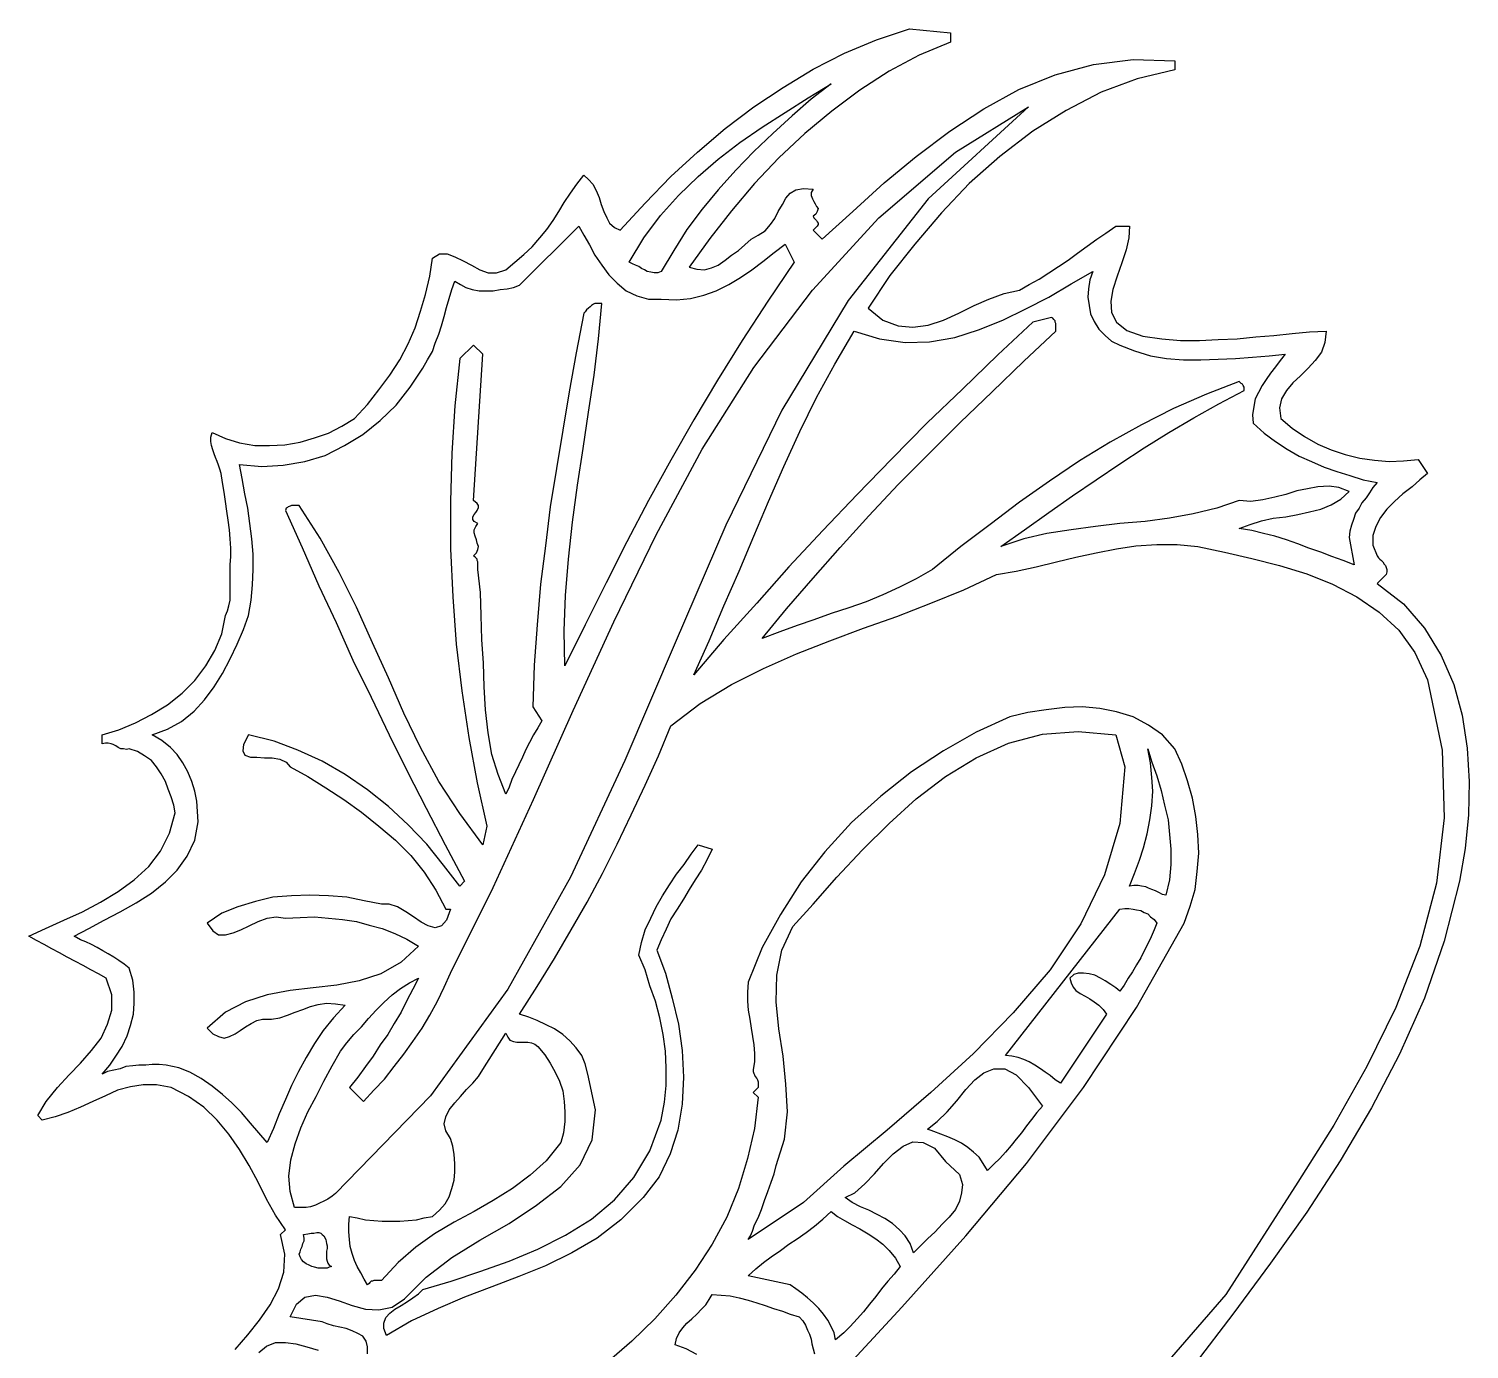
# Model space of a CAD drawing. Extents: x 0.05 to 6.72, y 0.03 to 8.06.
# Drawn here: x 1.296 to 3.362, y 6.124 to 8.019 of the extents above; entities that cross this region are included whole.
import ezdxf

# ---------------------------------------------------------------- set-up
doc = ezdxf.new("R2010")
doc.units = 0
doc.layers.add('1', color=7, linetype='Continuous')

msp = doc.modelspace()

# ---------------------------------------------------------------- linework, layer by layer
for points in [[(1.592, 6.124), (1.61, 6.145), (1.627, 6.166), (1.642, 6.188), (1.654, 6.211), (1.662, 6.235), (1.663, 6.261), (1.657, 6.289), (1.664, 6.296), (1.65, 6.317), (1.637, 6.34), (1.625, 6.364), (1.612, 6.388), (1.598, 6.411), (1.583, 6.433), (1.566, 6.453), (1.547, 6.472), (1.525, 6.487), (1.5, 6.5), (1.479, 6.504), (1.46, 6.504), (1.442, 6.501), (1.423, 6.496), (1.406, 6.488), (1.388, 6.48), (1.37, 6.472), (1.352, 6.464), (1.334, 6.458), (1.315, 6.453), (1.309, 6.46), (1.321, 6.48), (1.337, 6.5), (1.354, 6.518), (1.37, 6.535), (1.386, 6.553), (1.4, 6.571), (1.409, 6.591), (1.415, 6.611), (1.415, 6.633), (1.407, 6.657), (1.396, 6.663), (1.385, 6.669), (1.374, 6.675), (1.363, 6.681), (1.351, 6.687), (1.34, 6.693), (1.329, 6.699), (1.318, 6.705), (1.307, 6.711), (1.296, 6.717), (1.32, 6.728), (1.346, 6.74), (1.373, 6.752), (1.399, 6.766), (1.424, 6.781), (1.447, 6.798), (1.468, 6.817), (1.485, 6.839), (1.498, 6.865), (1.506, 6.894), (1.504, 6.905), (1.5, 6.917), (1.496, 6.928), (1.492, 6.939), (1.486, 6.95), (1.479, 6.96), (1.472, 6.969), (1.462, 6.976), (1.452, 6.982), (1.44, 6.986), (1.436, 6.985), (1.432, 6.986), (1.428, 6.986), (1.424, 6.988), (1.421, 6.99), (1.417, 6.992), (1.414, 6.993), (1.41, 6.994), (1.406, 6.994), (1.401, 6.993), (1.401, 7.006), (1.425, 7.013), (1.449, 7.023), (1.472, 7.035), (1.495, 7.049), (1.516, 7.066), (1.534, 7.084), (1.55, 7.105), (1.563, 7.127), (1.573, 7.151), (1.578, 7.177), (1.581, 7.184), (1.583, 7.191), (1.585, 7.199), (1.585, 7.207), (1.585, 7.215), (1.585, 7.223), (1.585, 7.231), (1.585, 7.238), (1.585, 7.244), (1.585, 7.25), (1.586, 7.262), (1.586, 7.274), (1.585, 7.287), (1.584, 7.3), (1.582, 7.314), (1.58, 7.327), (1.578, 7.341), (1.576, 7.354), (1.574, 7.368), (1.572, 7.381), (1.57, 7.387), (1.568, 7.393), (1.566, 7.398), (1.564, 7.404), (1.562, 7.409), (1.56, 7.415), (1.558, 7.421), (1.557, 7.427), (1.557, 7.433), (1.559, 7.44), (1.578, 7.431), (1.598, 7.425), (1.62, 7.421), (1.641, 7.421), (1.663, 7.422), (1.685, 7.426), (1.706, 7.432), (1.726, 7.439), (1.745, 7.449), (1.763, 7.46), (1.782, 7.48), (1.798, 7.501), (1.814, 7.522), (1.828, 7.544), (1.84, 7.567), (1.85, 7.59), (1.858, 7.614), (1.865, 7.638), (1.871, 7.664), (1.875, 7.69), (1.885, 7.696), (1.896, 7.696), (1.907, 7.692), (1.919, 7.686), (1.931, 7.68), (1.943, 7.673), (1.955, 7.669), (1.967, 7.669), (1.98, 7.673), (1.993, 7.684), (2.006, 7.695), (2.018, 7.706), (2.029, 7.719), (2.039, 7.731), (2.048, 7.744), (2.056, 7.757), (2.064, 7.77), (2.073, 7.783), (2.082, 7.796), (2.092, 7.809), (2.099, 7.803), (2.105, 7.796), (2.11, 7.787), (2.114, 7.777), (2.117, 7.767), (2.121, 7.757), (2.125, 7.748), (2.129, 7.74), (2.136, 7.734), (2.144, 7.73), (2.18, 7.769), (2.217, 7.807), (2.255, 7.842), (2.295, 7.876), (2.336, 7.907), (2.378, 7.935), (2.421, 7.961), (2.466, 7.984), (2.512, 8.003), (2.559, 8.019), (2.618, 8.013), (2.618, 8), (2.573, 7.981), (2.53, 7.958), (2.488, 7.931), (2.448, 7.901), (2.409, 7.869), (2.372, 7.834), (2.337, 7.797), (2.304, 7.758), (2.273, 7.718), (2.243, 7.677), (2.254, 7.674), (2.265, 7.673), (2.275, 7.676), (2.285, 7.68), (2.295, 7.687), (2.304, 7.694), (2.314, 7.701), (2.323, 7.709), (2.332, 7.717), (2.342, 7.723), (2.352, 7.729), (2.36, 7.738), (2.366, 7.747), (2.371, 7.757), (2.377, 7.767), (2.382, 7.776), (2.388, 7.783), (2.396, 7.788), (2.407, 7.79), (2.421, 7.789), (2.418, 7.784), (2.418, 7.78), (2.42, 7.775), (2.422, 7.771), (2.424, 7.768), (2.426, 7.764), (2.428, 7.761), (2.427, 7.757), (2.425, 7.753), (2.421, 7.75), (2.422, 7.748), (2.423, 7.747), (2.425, 7.745), (2.426, 7.744), (2.427, 7.742), (2.428, 7.74), (2.428, 7.738), (2.427, 7.736), (2.421, 7.73), (2.434, 7.717), (2.478, 7.757), (2.523, 7.798), (2.569, 7.836), (2.617, 7.872), (2.666, 7.904), (2.716, 7.932), (2.768, 7.953), (2.823, 7.968), (2.88, 7.975), (2.94, 7.973), (2.94, 7.96), (2.886, 7.947), (2.834, 7.928), (2.784, 7.902), (2.736, 7.872), (2.689, 7.836), (2.645, 7.797), (2.605, 7.755), (2.567, 7.71), (2.531, 7.665), (2.5, 7.618), (2.521, 7.601), (2.543, 7.593), (2.564, 7.591), (2.586, 7.594), (2.608, 7.601), (2.63, 7.611), (2.652, 7.622), (2.673, 7.631), (2.695, 7.639), (2.717, 7.644), (2.731, 7.652), (2.745, 7.66), (2.759, 7.669), (2.773, 7.678), (2.787, 7.687), (2.8, 7.697), (2.814, 7.707), (2.828, 7.717), (2.841, 7.726), (2.855, 7.736), (2.875, 7.736), (2.874, 7.719), (2.87, 7.702), (2.864, 7.683), (2.857, 7.664), (2.851, 7.645), (2.848, 7.628), (2.849, 7.612), (2.856, 7.598), (2.871, 7.586), (2.894, 7.578), (2.921, 7.574), (2.948, 7.572), (2.975, 7.572), (3.002, 7.573), (3.029, 7.574), (3.056, 7.577), (3.082, 7.579), (3.108, 7.582), (3.133, 7.584), (3.157, 7.585), (3.155, 7.569), (3.15, 7.555), (3.141, 7.543), (3.131, 7.532), (3.12, 7.521), (3.109, 7.511), (3.1, 7.5), (3.093, 7.488), (3.09, 7.475), (3.092, 7.46), (3.108, 7.446), (3.126, 7.434), (3.145, 7.423), (3.164, 7.415), (3.184, 7.408), (3.205, 7.403), (3.226, 7.4), (3.247, 7.398), (3.268, 7.399), (3.289, 7.401), (3.302, 7.381), (3.291, 7.372), (3.28, 7.362), (3.267, 7.352), (3.255, 7.341), (3.244, 7.33), (3.235, 7.318), (3.228, 7.305), (3.224, 7.292), (3.224, 7.278), (3.23, 7.263), (3.232, 7.26), (3.234, 7.258), (3.236, 7.256), (3.238, 7.254), (3.24, 7.251), (3.242, 7.249), (3.243, 7.246), (3.244, 7.243), (3.244, 7.24), (3.243, 7.236), (3.23, 7.223), (3.268, 7.194), (3.298, 7.159), (3.322, 7.12), (3.34, 7.078), (3.352, 7.034), (3.359, 6.987), (3.362, 6.939), (3.361, 6.891), (3.356, 6.843), (3.348, 6.796), (3.326, 6.71), (3.298, 6.628), (3.262, 6.548), (3.222, 6.471), (3.177, 6.395), (3.129, 6.321), (3.077, 6.248), (3.023, 6.175), (2.969, 6.104)], [(2.276, 6.842), (2.269, 6.827), (2.261, 6.812), (2.252, 6.798), (2.243, 6.784), (2.235, 6.77), (2.226, 6.756), (2.217, 6.742), (2.21, 6.727), (2.203, 6.712), (2.197, 6.697), (2.209, 6.664), (2.219, 6.628), (2.228, 6.591), (2.233, 6.553), (2.235, 6.515), (2.233, 6.476), (2.227, 6.439), (2.216, 6.405), (2.2, 6.372), (2.177, 6.342), (2.145, 6.31), (2.111, 6.284), (2.075, 6.263), (2.037, 6.244), (1.999, 6.229), (1.96, 6.214), (1.921, 6.199), (1.883, 6.183), (1.845, 6.165), (1.809, 6.144), (1.805, 6.154), (1.805, 6.162), (1.808, 6.17), (1.814, 6.176), (1.821, 6.182), (1.83, 6.187), (1.839, 6.193), (1.847, 6.198), (1.855, 6.204), (1.861, 6.21), (1.902, 6.222), (1.943, 6.236), (1.985, 6.251), (2.026, 6.268), (2.066, 6.288), (2.103, 6.311), (2.136, 6.339), (2.164, 6.371), (2.187, 6.409), (2.203, 6.453), (2.208, 6.479), (2.21, 6.503), (2.21, 6.528), (2.209, 6.552), (2.206, 6.576), (2.201, 6.6), (2.195, 6.624), (2.187, 6.646), (2.18, 6.669), (2.171, 6.69), (2.175, 6.708), (2.18, 6.726), (2.188, 6.743), (2.196, 6.759), (2.205, 6.775), (2.215, 6.791), (2.225, 6.806), (2.236, 6.82), (2.246, 6.835), (2.256, 6.848), (2.276, 6.842)]]:
    msp.add_lwpolyline(points)
at = {"layer": '1'}
for points in [[(2.447, 7.94), (2.418, 7.918), (2.391, 7.894), (2.363, 7.869), (2.336, 7.843), (2.31, 7.816), (2.285, 7.788), (2.262, 7.76), (2.24, 7.731), (2.221, 7.701), (2.203, 7.671), (2.198, 7.669), (2.193, 7.669), (2.188, 7.67), (2.183, 7.671), (2.179, 7.673), (2.175, 7.675), (2.171, 7.678), (2.166, 7.68), (2.162, 7.682), (2.157, 7.684), (2.178, 7.719), (2.202, 7.751), (2.228, 7.78), (2.256, 7.807), (2.285, 7.832), (2.316, 7.856), (2.348, 7.878), (2.381, 7.899), (2.414, 7.92), (2.447, 7.94)], [(1.736, 6.348), (1.731, 6.344), (1.725, 6.34), (1.719, 6.337), (1.713, 6.334), (1.707, 6.331), (1.7, 6.329), (1.694, 6.328), (1.688, 6.328), (1.682, 6.328), (1.677, 6.328), (1.671, 6.351), (1.669, 6.373), (1.672, 6.396), (1.678, 6.419), (1.686, 6.442), (1.696, 6.465), (1.708, 6.487), (1.719, 6.509), (1.731, 6.531), (1.743, 6.552), (1.752, 6.564), (1.762, 6.576), (1.773, 6.587), (1.783, 6.599), (1.794, 6.611), (1.805, 6.622), (1.817, 6.633), (1.829, 6.642), (1.842, 6.65), (1.855, 6.657), (1.847, 6.641), (1.838, 6.625), (1.83, 6.608), (1.82, 6.592), (1.811, 6.576), (1.8, 6.561), (1.79, 6.545), (1.779, 6.53), (1.768, 6.515), (1.756, 6.5), (1.776, 6.48), (1.791, 6.496), (1.806, 6.512), (1.82, 6.53), (1.834, 6.548), (1.847, 6.566), (1.86, 6.585), (1.871, 6.604), (1.882, 6.624), (1.892, 6.644), (1.901, 6.664), (1.962, 6.787), (2.02, 6.913), (2.077, 7.041), (2.135, 7.168), (2.196, 7.293), (2.262, 7.416), (2.336, 7.533), (2.42, 7.644), (2.515, 7.748), (2.625, 7.842), (2.73, 7.907), (2.586, 7.775), (2.471, 7.629), (2.376, 7.472), (2.296, 7.307), (2.223, 7.138), (2.151, 6.969), (2.073, 6.802), (1.983, 6.641), (1.872, 6.488), (1.736, 6.348)], [(2.203, 7.631), (2.225, 7.63), (2.245, 7.632), (2.264, 7.637), (2.282, 7.643), (2.3, 7.652), (2.317, 7.662), (2.333, 7.673), (2.349, 7.685), (2.365, 7.698), (2.381, 7.71), (2.394, 7.684), (2.356, 7.628), (2.319, 7.572), (2.284, 7.515), (2.25, 7.458), (2.217, 7.4), (2.185, 7.342), (2.154, 7.283), (2.124, 7.224), (2.094, 7.164), (2.065, 7.105), (2.064, 7.155), (2.066, 7.206), (2.07, 7.258), (2.076, 7.311), (2.083, 7.364), (2.091, 7.417), (2.099, 7.469), (2.107, 7.522), (2.113, 7.574), (2.118, 7.625), (2.114, 7.625), (2.111, 7.625), (2.108, 7.625), (2.106, 7.624), (2.103, 7.622), (2.101, 7.62), (2.099, 7.618), (2.096, 7.616), (2.094, 7.613), (2.092, 7.611), (2.081, 7.554), (2.071, 7.498), (2.062, 7.443), (2.053, 7.388), (2.044, 7.333), (2.037, 7.277), (2.03, 7.222), (2.025, 7.164), (2.021, 7.106), (2.019, 7.046), (2.032, 7.026), (2.026, 7.016), (2.02, 7.006), (2.014, 6.995), (2.009, 6.985), (2.004, 6.974), (1.999, 6.963), (1.994, 6.953), (1.989, 6.942), (1.985, 6.931), (1.98, 6.921), (1.969, 6.949), (1.96, 6.978), (1.955, 7.009), (1.951, 7.042), (1.949, 7.075), (1.948, 7.109), (1.946, 7.143), (1.945, 7.177), (1.944, 7.21), (1.94, 7.243), (1.94, 7.246), (1.94, 7.249), (1.94, 7.251), (1.94, 7.254), (1.939, 7.256), (1.939, 7.258), (1.937, 7.26), (1.936, 7.261), (1.934, 7.263), (1.938, 7.267), (1.94, 7.272), (1.941, 7.276), (1.939, 7.281), (1.938, 7.286), (1.936, 7.291), (1.935, 7.296), (1.935, 7.3), (1.937, 7.305), (1.94, 7.309), (1.935, 7.312), (1.933, 7.315), (1.933, 7.319), (1.935, 7.322), (1.937, 7.325), (1.939, 7.328), (1.941, 7.332), (1.941, 7.335), (1.939, 7.338), (1.934, 7.342), (1.947, 7.552), (1.934, 7.565), (1.914, 7.546), (1.907, 7.478), (1.903, 7.41), (1.901, 7.341), (1.901, 7.273), (1.904, 7.204), (1.909, 7.136), (1.917, 7.069), (1.927, 7.002), (1.939, 6.937), (1.953, 6.875), (1.947, 6.848), (1.914, 6.893), (1.884, 6.939), (1.858, 6.988), (1.834, 7.037), (1.812, 7.088), (1.789, 7.138), (1.766, 7.189), (1.741, 7.239), (1.714, 7.288), (1.684, 7.335), (1.681, 7.335), (1.678, 7.335), (1.675, 7.335), (1.673, 7.335), (1.671, 7.334), (1.668, 7.333), (1.667, 7.332), (1.665, 7.331), (1.664, 7.328), (1.688, 7.275), (1.712, 7.22), (1.737, 7.167), (1.761, 7.113), (1.787, 7.06), (1.813, 7.006), (1.839, 6.953), (1.866, 6.901), (1.893, 6.848), (1.921, 6.796), (1.914, 6.789), (1.891, 6.819), (1.867, 6.849), (1.84, 6.877), (1.812, 6.903), (1.782, 6.927), (1.75, 6.949), (1.717, 6.968), (1.682, 6.984), (1.648, 6.997), (1.611, 7.006), (1.604, 6.992), (1.603, 6.983), (1.606, 6.977), (1.614, 6.974), (1.623, 6.974), (1.634, 6.973), (1.645, 6.973), (1.656, 6.971), (1.665, 6.967), (1.671, 6.96), (1.696, 6.946), (1.722, 6.93), (1.748, 6.913), (1.773, 6.895), (1.798, 6.875), (1.822, 6.855), (1.844, 6.833), (1.863, 6.809), (1.88, 6.783), (1.894, 6.756), (1.901, 6.756), (1.895, 6.74), (1.888, 6.732), (1.879, 6.729), (1.869, 6.732), (1.859, 6.737), (1.848, 6.745), (1.837, 6.752), (1.825, 6.759), (1.813, 6.763), (1.802, 6.763), (1.777, 6.768), (1.752, 6.773), (1.726, 6.775), (1.699, 6.776), (1.673, 6.775), (1.646, 6.773), (1.621, 6.767), (1.596, 6.759), (1.573, 6.75), (1.552, 6.736), (1.56, 6.725), (1.568, 6.719), (1.578, 6.719), (1.589, 6.722), (1.6, 6.726), (1.612, 6.732), (1.625, 6.738), (1.638, 6.743), (1.651, 6.745), (1.664, 6.743), (1.685, 6.744), (1.706, 6.745), (1.726, 6.743), (1.746, 6.741), (1.766, 6.738), (1.784, 6.733), (1.803, 6.728), (1.821, 6.721), (1.838, 6.713), (1.855, 6.703), (1.83, 6.68), (1.801, 6.663), (1.77, 6.653), (1.738, 6.647), (1.704, 6.643), (1.671, 6.639), (1.638, 6.633), (1.607, 6.623), (1.578, 6.608), (1.552, 6.585), (1.56, 6.577), (1.568, 6.573), (1.576, 6.571), (1.584, 6.573), (1.592, 6.577), (1.599, 6.582), (1.607, 6.587), (1.615, 6.592), (1.623, 6.596), (1.631, 6.598), (1.644, 6.598), (1.656, 6.6), (1.667, 6.604), (1.678, 6.608), (1.689, 6.612), (1.7, 6.616), (1.711, 6.619), (1.723, 6.621), (1.736, 6.62), (1.75, 6.618), (1.733, 6.6), (1.718, 6.582), (1.706, 6.563), (1.694, 6.543), (1.683, 6.523), (1.673, 6.503), (1.664, 6.483), (1.655, 6.462), (1.647, 6.441), (1.638, 6.421), (1.626, 6.435), (1.614, 6.449), (1.601, 6.464), (1.587, 6.478), (1.574, 6.49), (1.559, 6.502), (1.543, 6.513), (1.527, 6.522), (1.511, 6.528), (1.493, 6.532), (1.483, 6.533), (1.473, 6.533), (1.464, 6.532), (1.454, 6.532), (1.445, 6.531), (1.435, 6.53), (1.427, 6.527), (1.418, 6.525), (1.409, 6.523), (1.401, 6.519), (1.412, 6.532), (1.421, 6.545), (1.43, 6.559), (1.437, 6.574), (1.442, 6.589), (1.446, 6.605), (1.447, 6.621), (1.447, 6.637), (1.445, 6.654), (1.44, 6.671), (1.433, 6.677), (1.425, 6.682), (1.418, 6.687), (1.41, 6.692), (1.402, 6.696), (1.394, 6.701), (1.386, 6.705), (1.378, 6.709), (1.37, 6.712), (1.361, 6.717), (1.382, 6.728), (1.404, 6.74), (1.427, 6.752), (1.45, 6.765), (1.472, 6.779), (1.492, 6.795), (1.509, 6.812), (1.523, 6.832), (1.534, 6.855), (1.539, 6.881), (1.538, 6.896), (1.537, 6.911), (1.534, 6.925), (1.53, 6.939), (1.524, 6.953), (1.517, 6.966), (1.509, 6.978), (1.499, 6.988), (1.487, 6.998), (1.473, 7.006), (1.495, 7.014), (1.515, 7.025), (1.533, 7.04), (1.548, 7.056), (1.562, 7.075), (1.574, 7.094), (1.585, 7.115), (1.595, 7.136), (1.604, 7.157), (1.611, 7.177), (1.615, 7.199), (1.617, 7.221), (1.618, 7.243), (1.618, 7.265), (1.616, 7.287), (1.613, 7.309), (1.61, 7.331), (1.606, 7.352), (1.602, 7.374), (1.598, 7.394), (1.63, 7.391), (1.661, 7.393), (1.692, 7.398), (1.721, 7.407), (1.749, 7.421), (1.775, 7.437), (1.8, 7.457), (1.823, 7.479), (1.843, 7.505), (1.861, 7.532), (1.868, 7.544), (1.875, 7.556), (1.879, 7.568), (1.884, 7.581), (1.888, 7.593), (1.892, 7.606), (1.895, 7.619), (1.899, 7.632), (1.903, 7.645), (1.907, 7.657), (1.915, 7.652), (1.923, 7.648), (1.932, 7.645), (1.942, 7.643), (1.952, 7.643), (1.962, 7.643), (1.972, 7.645), (1.982, 7.646), (1.991, 7.648), (2, 7.651), (2.085, 7.736), (2.092, 7.723), (2.1, 7.709), (2.108, 7.694), (2.118, 7.68), (2.128, 7.666), (2.14, 7.654), (2.153, 7.643), (2.168, 7.636), (2.185, 7.631), (2.203, 7.631)], [(2.861, 7.565), (2.882, 7.557), (2.905, 7.55), (2.928, 7.546), (2.952, 7.544), (2.977, 7.544), (3.002, 7.545), (3.027, 7.546), (3.051, 7.548), (3.075, 7.55), (3.098, 7.552), (3.091, 7.543), (3.084, 7.534), (3.077, 7.525), (3.071, 7.516), (3.065, 7.507), (3.06, 7.497), (3.055, 7.488), (3.053, 7.477), (3.051, 7.465), (3.052, 7.453), (3.068, 7.439), (3.084, 7.427), (3.101, 7.416), (3.118, 7.406), (3.136, 7.398), (3.154, 7.39), (3.172, 7.384), (3.191, 7.378), (3.21, 7.372), (3.23, 7.368), (3.224, 7.361), (3.219, 7.353), (3.214, 7.346), (3.208, 7.339), (3.204, 7.331), (3.199, 7.324), (3.196, 7.315), (3.193, 7.307), (3.191, 7.298), (3.19, 7.289), (3.197, 7.25), (3.181, 7.256), (3.165, 7.262), (3.149, 7.268), (3.132, 7.274), (3.116, 7.28), (3.1, 7.286), (3.083, 7.291), (3.067, 7.295), (3.05, 7.299), (3.032, 7.302), (3.048, 7.308), (3.064, 7.313), (3.081, 7.317), (3.099, 7.319), (3.116, 7.322), (3.133, 7.326), (3.149, 7.33), (3.164, 7.336), (3.178, 7.344), (3.19, 7.355), (3.175, 7.361), (3.161, 7.363), (3.145, 7.362), (3.13, 7.359), (3.115, 7.356), (3.099, 7.351), (3.083, 7.347), (3.066, 7.343), (3.049, 7.341), (3.032, 7.342), (3, 7.331), (2.966, 7.323), (2.932, 7.317), (2.897, 7.312), (2.861, 7.309), (2.826, 7.305), (2.791, 7.3), (2.756, 7.295), (2.723, 7.287), (2.69, 7.276), (2.724, 7.3), (2.759, 7.325), (2.793, 7.349), (2.827, 7.372), (2.861, 7.395), (2.896, 7.418), (2.931, 7.44), (2.967, 7.461), (3.003, 7.481), (3.039, 7.5), (3.039, 7.502), (3.039, 7.504), (3.039, 7.505), (3.038, 7.507), (3.037, 7.509), (3.035, 7.51), (3.034, 7.511), (3.032, 7.513), (2.985, 7.495), (2.938, 7.474), (2.892, 7.451), (2.847, 7.426), (2.803, 7.399), (2.76, 7.37), (2.717, 7.34), (2.675, 7.308), (2.633, 7.276), (2.592, 7.243), (2.569, 7.23), (2.545, 7.218), (2.521, 7.207), (2.497, 7.197), (2.472, 7.188), (2.447, 7.18), (2.422, 7.171), (2.398, 7.163), (2.373, 7.154), (2.348, 7.144), (2.383, 7.187), (2.421, 7.231), (2.46, 7.275), (2.501, 7.32), (2.543, 7.365), (2.587, 7.409), (2.632, 7.454), (2.678, 7.498), (2.723, 7.542), (2.769, 7.585), (2.769, 7.588), (2.769, 7.591), (2.769, 7.593), (2.769, 7.596), (2.768, 7.598), (2.768, 7.6), (2.766, 7.602), (2.765, 7.604), (2.763, 7.605), (2.736, 7.598), (2.686, 7.551), (2.635, 7.502), (2.584, 7.453), (2.534, 7.402), (2.484, 7.351), (2.435, 7.299), (2.386, 7.247), (2.34, 7.195), (2.293, 7.143), (2.25, 7.092), (2.272, 7.141), (2.293, 7.191), (2.315, 7.241), (2.336, 7.291), (2.357, 7.341), (2.379, 7.391), (2.402, 7.441), (2.426, 7.49), (2.452, 7.538), (2.48, 7.585), (2.516, 7.574), (2.553, 7.569), (2.588, 7.57), (2.624, 7.576), (2.658, 7.587), (2.693, 7.601), (2.726, 7.617), (2.759, 7.634), (2.791, 7.653), (2.822, 7.671), (2.818, 7.659), (2.816, 7.646), (2.815, 7.634), (2.817, 7.622), (2.819, 7.61), (2.824, 7.599), (2.831, 7.588), (2.84, 7.579), (2.849, 7.571), (2.861, 7.565)], [(1.782, 6.118), (1.782, 6.128), (1.78, 6.136), (1.775, 6.143), (1.768, 6.147), (1.76, 6.151), (1.751, 6.154), (1.742, 6.156), (1.733, 6.158), (1.724, 6.161), (1.717, 6.164), (1.671, 6.171), (1.68, 6.189), (1.692, 6.199), (1.707, 6.202), (1.724, 6.199), (1.741, 6.194), (1.76, 6.187), (1.779, 6.182), (1.798, 6.181), (1.817, 6.185), (1.835, 6.197), (1.866, 6.228), (1.903, 6.256), (1.943, 6.281), (1.985, 6.305), (2.024, 6.331), (2.059, 6.358), (2.087, 6.389), (2.104, 6.425), (2.109, 6.468), (2.098, 6.519), (2.094, 6.534), (2.089, 6.546), (2.081, 6.557), (2.072, 6.567), (2.062, 6.576), (2.05, 6.584), (2.038, 6.59), (2.025, 6.596), (2.013, 6.601), (2, 6.605), (2.025, 6.645), (2.05, 6.685), (2.074, 6.726), (2.097, 6.766), (2.119, 6.807), (2.14, 6.849), (2.16, 6.891), (2.18, 6.934), (2.199, 6.976), (2.217, 7.019), (2.259, 7.051), (2.304, 7.078), (2.35, 7.101), (2.397, 7.122), (2.445, 7.141), (2.493, 7.159), (2.541, 7.176), (2.59, 7.195), (2.637, 7.214), (2.684, 7.236), (2.712, 7.241), (2.741, 7.247), (2.77, 7.254), (2.798, 7.261), (2.827, 7.267), (2.856, 7.273), (2.884, 7.277), (2.914, 7.279), (2.943, 7.279), (2.973, 7.276)], [(2.973, 7.276), (3.011, 7.268), (3.05, 7.259), (3.09, 7.249), (3.129, 7.237), (3.166, 7.222), (3.201, 7.204), (3.233, 7.182), (3.261, 7.156), (3.284, 7.124), (3.302, 7.085), (3.323, 6.984), (3.326, 6.887), (3.315, 6.793), (3.291, 6.703), (3.257, 6.615), (3.215, 6.53), (3.168, 6.446), (3.116, 6.364), (3.064, 6.283), (3.013, 6.203), (2.888, 6.059)], [(2.455, 6.084), (2.548, 6.185), (2.64, 6.287), (2.727, 6.391), (2.809, 6.5), (2.885, 6.615), (2.953, 6.736), (2.962, 6.76), (2.969, 6.784), (2.972, 6.81), (2.974, 6.836), (2.973, 6.863), (2.97, 6.889), (2.965, 6.915), (2.958, 6.94), (2.95, 6.964), (2.94, 6.986), (2.922, 7.006), (2.902, 7.02), (2.88, 7.032), (2.856, 7.039), (2.832, 7.044), (2.807, 7.046), (2.782, 7.045), (2.755, 7.042), (2.729, 7.038), (2.703, 7.032), (2.655, 7.01), (2.608, 6.983), (2.562, 6.953), (2.518, 6.918), (2.476, 6.88), (2.438, 6.838), (2.404, 6.795), (2.374, 6.748), (2.348, 6.701), (2.328, 6.651), (2.327, 6.637), (2.327, 6.624), (2.328, 6.611), (2.33, 6.598), (2.332, 6.585), (2.334, 6.573), (2.336, 6.561), (2.337, 6.549), (2.337, 6.537), (2.335, 6.526), (2.335, 6.523), (2.336, 6.52), (2.337, 6.518), (2.338, 6.516), (2.34, 6.513), (2.341, 6.511), (2.342, 6.508), (2.342, 6.506), (2.342, 6.503), (2.342, 6.5), (2.335, 6.493), (2.342, 6.486), (2.337, 6.441), (2.327, 6.398), (2.314, 6.355), (2.297, 6.314), (2.276, 6.275), (2.252, 6.238), (2.224, 6.202), (2.194, 6.168), (2.161, 6.136), (2.125, 6.105)], [(2.868, 6.96), (2.861, 6.879), (2.839, 6.805), (2.805, 6.735), (2.761, 6.669), (2.708, 6.607), (2.651, 6.549), (2.59, 6.493), (2.527, 6.439), (2.465, 6.387), (2.407, 6.335), (2.328, 6.282), (2.331, 6.287), (2.334, 6.294), (2.337, 6.303), (2.342, 6.313), (2.347, 6.325), (2.351, 6.338), (2.356, 6.351), (2.361, 6.364), (2.365, 6.376), (2.368, 6.388), (2.38, 6.426), (2.384, 6.465), (2.382, 6.505), (2.378, 6.545), (2.372, 6.584), (2.368, 6.623), (2.369, 6.661), (2.376, 6.697), (2.392, 6.731), (2.421, 6.763), (2.455, 6.802), (2.492, 6.841), (2.53, 6.879), (2.569, 6.914), (2.611, 6.946), (2.655, 6.973), (2.701, 6.994), (2.75, 7.007), (2.801, 7.011), (2.855, 7.006), (2.868, 6.96)], [(2.927, 6.776), (2.922, 6.777), (2.917, 6.78), (2.912, 6.782), (2.907, 6.784), (2.902, 6.786), (2.898, 6.788), (2.892, 6.789), (2.887, 6.79), (2.881, 6.79), (2.875, 6.789), (2.882, 6.807), (2.889, 6.826), (2.895, 6.844), (2.9, 6.864), (2.904, 6.884), (2.907, 6.904), (2.908, 6.925), (2.907, 6.945), (2.905, 6.966), (2.901, 6.986), (2.907, 6.967), (2.914, 6.947), (2.92, 6.926), (2.925, 6.905), (2.93, 6.884), (2.932, 6.863), (2.934, 6.842), (2.934, 6.82), (2.932, 6.798), (2.927, 6.776)], [(2.914, 6.736), (2.91, 6.726), (2.906, 6.716), (2.901, 6.706), (2.896, 6.696), (2.891, 6.686), (2.885, 6.676), (2.879, 6.666), (2.873, 6.657), (2.867, 6.647), (2.861, 6.638), (2.855, 6.643), (2.848, 6.648), (2.84, 6.653), (2.833, 6.657), (2.825, 6.661), (2.817, 6.663), (2.809, 6.664), (2.801, 6.664), (2.795, 6.662), (2.789, 6.657), (2.791, 6.65), (2.794, 6.644), (2.798, 6.639), (2.804, 6.635), (2.811, 6.631), (2.818, 6.627), (2.824, 6.623), (2.831, 6.618), (2.837, 6.612), (2.842, 6.605), (2.776, 6.506), (2.768, 6.511), (2.761, 6.517), (2.754, 6.522), (2.747, 6.527), (2.739, 6.532), (2.731, 6.537), (2.723, 6.54), (2.715, 6.543), (2.706, 6.545), (2.697, 6.546), (2.861, 6.756), (2.868, 6.757), (2.874, 6.757), (2.88, 6.756), (2.885, 6.755), (2.891, 6.754), (2.896, 6.751), (2.901, 6.749), (2.905, 6.745), (2.91, 6.741), (2.914, 6.736)], [(2.026, 6.559), (2.036, 6.547), (2.044, 6.535), (2.051, 6.522), (2.057, 6.509), (2.062, 6.495), (2.064, 6.48), (2.065, 6.465), (2.065, 6.451), (2.063, 6.435), (2.059, 6.421), (2.038, 6.395), (2.015, 6.374), (1.99, 6.355), (1.962, 6.338), (1.935, 6.322), (1.906, 6.307), (1.878, 6.29), (1.851, 6.271), (1.826, 6.249), (1.802, 6.223), (1.799, 6.223), (1.796, 6.223), (1.794, 6.223), (1.791, 6.223), (1.789, 6.222), (1.787, 6.222), (1.785, 6.22), (1.784, 6.219), (1.782, 6.217), (1.777, 6.225), (1.772, 6.234), (1.767, 6.243), (1.763, 6.252), (1.76, 6.262), (1.757, 6.272), (1.756, 6.282), (1.755, 6.293), (1.755, 6.304), (1.756, 6.315), (1.767, 6.313), (1.779, 6.31), (1.791, 6.309), (1.803, 6.308), (1.815, 6.308), (1.828, 6.308), (1.84, 6.309), (1.852, 6.31), (1.863, 6.313), (1.875, 6.315), (1.885, 6.324), (1.893, 6.333), (1.899, 6.343), (1.903, 6.355), (1.906, 6.367), (1.907, 6.379), (1.907, 6.391), (1.906, 6.404), (1.904, 6.416), (1.901, 6.427), (1.894, 6.438), (1.892, 6.448), (1.894, 6.458), (1.899, 6.468), (1.907, 6.478), (1.915, 6.487), (1.924, 6.497), (1.933, 6.506), (1.941, 6.516), (1.947, 6.526), (1.98, 6.578), (1.983, 6.572), (1.986, 6.568), (1.991, 6.566), (1.996, 6.565), (2.002, 6.565), (2.007, 6.565), (2.012, 6.565), (2.017, 6.564), (2.022, 6.562), (2.026, 6.559)], [(2.75, 6.473), (2.742, 6.464), (2.734, 6.454), (2.727, 6.445), (2.72, 6.435), (2.712, 6.426), (2.705, 6.417), (2.697, 6.407), (2.689, 6.398), (2.68, 6.39), (2.671, 6.381), (2.665, 6.391), (2.659, 6.4), (2.651, 6.407), (2.643, 6.414), (2.634, 6.42), (2.624, 6.425), (2.614, 6.429), (2.604, 6.433), (2.594, 6.437), (2.585, 6.44), (2.599, 6.451), (2.613, 6.465), (2.627, 6.481), (2.64, 6.497), (2.653, 6.511), (2.666, 6.521), (2.68, 6.527), (2.696, 6.527), (2.712, 6.518), (2.73, 6.5), (2.75, 6.473)], [(2.631, 6.375), (2.635, 6.361), (2.634, 6.349), (2.631, 6.337), (2.625, 6.325), (2.616, 6.314), (2.606, 6.304), (2.596, 6.293), (2.585, 6.283), (2.575, 6.273), (2.565, 6.263), (2.56, 6.276), (2.553, 6.287), (2.545, 6.296), (2.535, 6.305), (2.524, 6.312), (2.513, 6.318), (2.501, 6.324), (2.489, 6.329), (2.477, 6.335), (2.467, 6.342), (2.481, 6.349), (2.495, 6.362), (2.509, 6.376), (2.522, 6.391), (2.536, 6.405), (2.55, 6.416), (2.564, 6.422), (2.579, 6.421), (2.595, 6.413), (2.611, 6.394), (2.631, 6.375)], [(2.546, 6.243), (2.537, 6.232), (2.528, 6.222), (2.519, 6.211), (2.511, 6.2), (2.502, 6.189), (2.493, 6.178), (2.484, 6.168), (2.474, 6.157), (2.465, 6.148), (2.453, 6.138), (2.451, 6.148), (2.447, 6.157), (2.442, 6.166), (2.436, 6.175), (2.429, 6.183), (2.421, 6.191), (2.413, 6.198), (2.405, 6.205), (2.396, 6.211), (2.388, 6.217), (2.328, 6.23), (2.339, 6.24), (2.35, 6.249), (2.361, 6.257), (2.374, 6.266), (2.386, 6.275), (2.398, 6.283), (2.411, 6.292), (2.423, 6.301), (2.435, 6.311), (2.447, 6.322), (2.456, 6.315), (2.466, 6.309), (2.477, 6.303), (2.488, 6.297), (2.5, 6.29), (2.511, 6.283), (2.521, 6.275), (2.53, 6.266), (2.539, 6.255), (2.546, 6.243)], [(1.73, 6.243), (1.727, 6.242), (1.724, 6.241), (1.72, 6.241), (1.716, 6.241), (1.711, 6.241), (1.706, 6.242), (1.702, 6.243), (1.698, 6.245), (1.694, 6.247), (1.69, 6.25), (1.687, 6.253), (1.685, 6.257), (1.684, 6.261), (1.685, 6.264), (1.686, 6.268), (1.688, 6.272), (1.689, 6.276), (1.691, 6.28), (1.691, 6.284), (1.69, 6.289), (1.696, 6.29), (1.701, 6.291), (1.705, 6.291), (1.709, 6.292), (1.712, 6.292), (1.715, 6.291), (1.717, 6.289), (1.719, 6.287), (1.722, 6.282), (1.723, 6.276), (1.724, 6.273), (1.724, 6.269), (1.723, 6.265), (1.723, 6.261), (1.723, 6.258), (1.723, 6.254), (1.724, 6.251), (1.725, 6.248), (1.727, 6.245), (1.73, 6.243)], [(2.254, 6.117), (2.239, 6.125), (2.223, 6.131), (2.225, 6.14), (2.229, 6.148), (2.234, 6.155), (2.24, 6.162), (2.247, 6.168), (2.254, 6.175), (2.261, 6.182), (2.267, 6.188), (2.272, 6.196), (2.276, 6.203), (2.289, 6.202), (2.302, 6.201), (2.315, 6.198), (2.328, 6.195), (2.34, 6.191), (2.352, 6.187), (2.364, 6.183), (2.377, 6.179), (2.388, 6.175), (2.401, 6.171)], [(2.401, 6.171), (2.406, 6.165), (2.41, 6.159), (2.413, 6.152), (2.416, 6.146), (2.418, 6.139), (2.419, 6.132), (2.421, 6.125), (2.423, 6.118)], [(1.626, 6.12), (1.637, 6.129), (1.65, 6.134), (1.664, 6.134), (1.679, 6.132), (1.695, 6.128), (1.711, 6.123)]]:
    msp.add_lwpolyline(points, dxfattribs=at)

doc.saveas('drawing.dxf')
